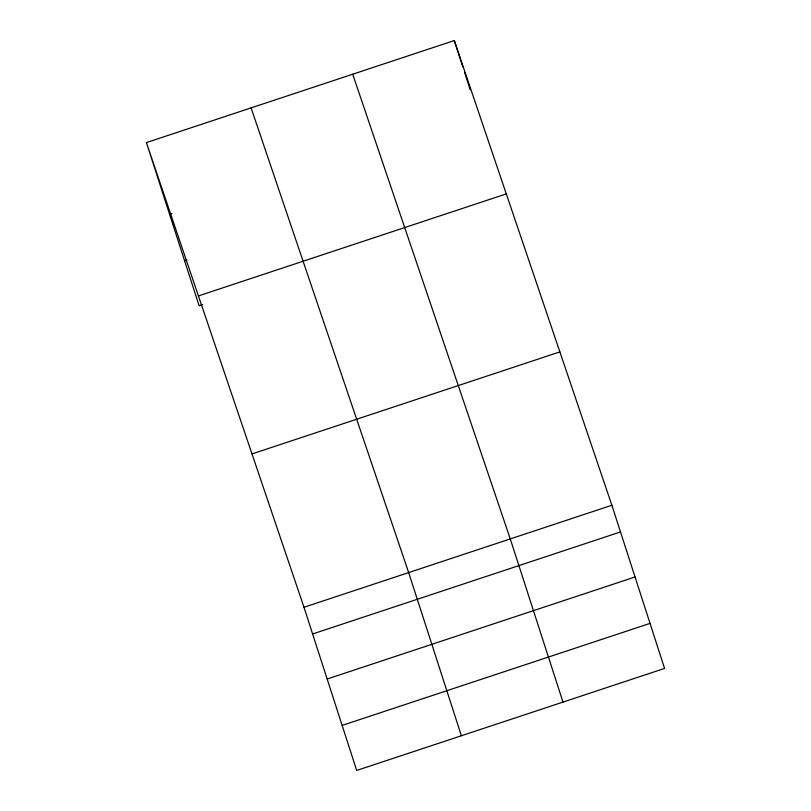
<?xml version="1.0" encoding="UTF-8"?>
<svg xmlns="http://www.w3.org/2000/svg" width="811" height="811" viewBox="0 0 811 811"><rect width="100%" height="100%" fill="white"/><g stroke="black" fill="none" stroke-linecap="round" stroke-linejoin="round"><path stroke-width="1.22" d="M146.416 142.574L454.302 40.55L611.879 505.253L664.584 668.426L356.698 770.45L303.993 607.267L146.416 142.574L199.121 305.747L202.689 304.571M169.59 214.307L171.962 213.516M184.573 260.716L186.956 259.925M198.411 295.924L506.307 193.9M251.988 453.917L559.884 351.903M303.993 607.267L611.879 505.253M312.61 633.969L620.506 531.945M327.157 679.01L635.054 576.986M342.151 725.409L650.037 623.385M352.704 74.217L510.271 538.92L562.986 702.093M251.096 107.883L408.673 572.586L461.378 735.759M454.302 40.55L462.929 67.252M464.46 71.986L470.198 89.768"/></g></svg>
